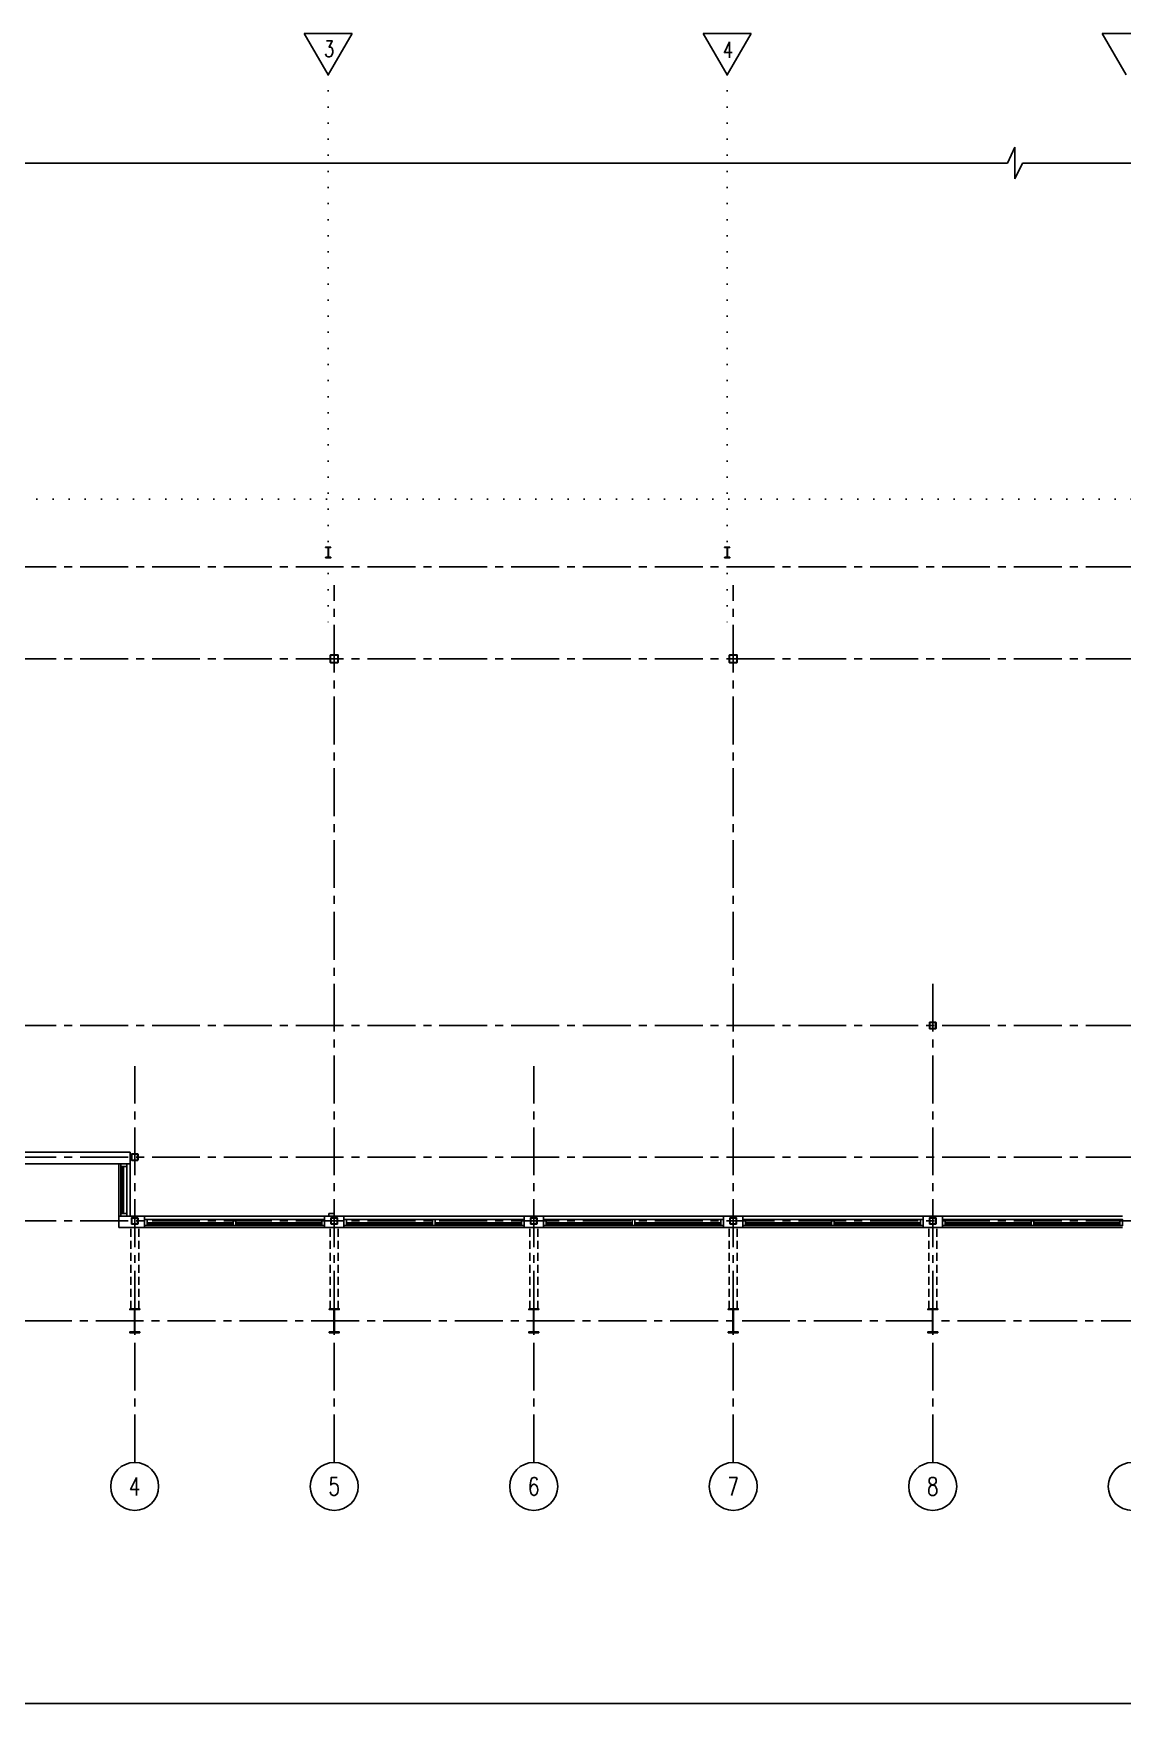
# Model space of a CAD drawing. Header units: inches. Extents: x 0 to 10293, y 0 to 4182.
# Drawn here: x 1165 to 1984, y 0 to 1256 of the extents above; entities that cross this region are included whole.
import ezdxf
from ezdxf.enums import TextEntityAlignment as Align

# ---------------------------------------------------------------- set-up
doc = ezdxf.new("R2010")
doc.units = ezdxf.units.IN
doc.header["$LTSCALE"] = 48
doc.header["$MEASUREMENT"] = 0
for name, pattern in [('CENTER2', [1.125, 0.75, -0.125, 0.125, -0.125]), ('DOT', [0.25, 0, -0.25]), ('HIDDEN2', [0.1875, 0.125, -0.0625])]:
    doc.linetypes.add(name, pattern=pattern)
doc.layers.add('COLUMNS', color=2, linetype='CENTER2')
doc.styles.add('SIMPLEX', font='SIMPLEX.SHX')

msp = doc.modelspace()

# ---------------------------------------------------------------- linework, layer by layer
for p, q in [((1404.72419, 1255.98384), (1368.72419, 1255.98384)), ((1368.72419, 1255.98384), (1386.72419, 1224.80692)), ((1386.72419, 1224.80692), (1404.72419, 1255.98384)), ((1668.72419, 1255.98384), (1686.72419, 1224.80692)), ((1704.72419, 1255.98384), (1668.72419, 1255.98384)), ((1686.72419, 1224.80692), (1704.72419, 1255.98384)), ((2004.72419, 1255.98384), (1968.72419, 1255.98384)), ((1968.72419, 1255.98384), (1986.72419, 1224.80692)), ((1902.97419, 1170.51894), (1897.32227, 1158.51894)), ((1902.97419, 1146.51894), (1902.97419, 1170.51894)), ((847.22419, 1158.51894), (1897.32227, 1158.51894)), ((1902.97419, 1146.51894), (1908.62611, 1158.51894)), ((1908.62611, 1158.51894), (2958.72419, 1158.51894)), ((1237.84919, 414.55807), (1087.84919, 414.55807)), ((1237.84919, 414.55807), (1237.84919, 405.93307)), ((1229.22419, 405.93307), (1079.22419, 405.93307)), ((1229.22419, 405.93307), (1237.84919, 405.93307)), ((1229.22419, 366.55807), (1229.22419, 405.93307)), ((1230.72419, 368.55807), (1230.72419, 403.93307)), ((1231.72419, 368.55807), (1231.72419, 403.93307)), ((1232.72419, 403.93307), (1232.72419, 368.55807)), ((1235.22419, 403.93307), (1235.22419, 368.55807)), ((1237.84919, 405.93307), (1237.84919, 366.55807)), ((1229.22419, 366.55807), (1229.22419, 357.93307)), ((1237.84919, 366.55807), (1229.22419, 366.55807)), ((1237.84919, 366.55807), (1248.47419, 366.55807)), ((1248.47419, 366.55807), (1383.97419, 366.55807)), ((1248.47419, 366.55807), (1248.47419, 357.93307)), ((1383.97419, 366.55807), (1398.47419, 366.55807)), ((1383.97419, 366.55807), (1383.97419, 357.93307)), ((1398.47419, 366.55807), (1533.97419, 366.55807)), ((1398.47419, 366.55807), (1398.47419, 357.93307)), ((1533.97419, 366.55807), (1548.47419, 366.55807)), ((1533.97419, 366.55807), (1533.97419, 357.93307)), ((1548.47419, 366.55807), (1683.97419, 366.55807)), ((1548.47419, 366.55807), (1548.47419, 357.93307)), ((1683.97419, 366.55807), (1698.47419, 366.55807)), ((1698.47419, 366.55807), (1698.47419, 357.93307)), ((1698.47419, 366.55807), (1833.97419, 366.55807)), ((1833.97419, 366.55807), (1833.97419, 357.93307)), ((1833.97419, 366.55807), (1848.47419, 366.55807)), ((1848.47419, 366.55807), (1848.47419, 357.93307)), ((1848.47419, 366.55807), (1983.97419, 366.55807)), ((1229.22419, 357.93307), (1248.47419, 357.93307)), ((1248.47419, 357.93307), (1383.97419, 357.93307)), ((1250.47419, 363.93307), (1315.22419, 363.93307)), ((1250.47419, 361.43307), (1315.22419, 361.43307)), ((1250.47419, 360.43307), (1315.22419, 360.43307)), ((1250.47419, 359.43307), (1315.22419, 359.43307)), ((1317.22419, 363.93307), (1381.97419, 363.93307)), ((1317.22419, 361.43307), (1381.97419, 361.43307)), ((1317.22419, 360.43307), (1381.97419, 360.43307)), ((1317.22419, 359.43307), (1381.97419, 359.43307)), ((1383.97419, 357.93307), (1398.47419, 357.93307)), ((1398.47419, 357.93307), (1533.97419, 357.93307)), ((1400.47419, 363.93307), (1465.22419, 363.93307)), ((1400.47419, 361.43307), (1465.22419, 361.43307)), ((1400.47419, 360.43307), (1465.22419, 360.43307)), ((1400.47419, 359.43307), (1465.22419, 359.43307)), ((1467.22419, 363.93307), (1531.97419, 363.93307)), ((1467.22419, 361.43307), (1531.97419, 361.43307)), ((1467.22419, 360.43307), (1531.97419, 360.43307)), ((1467.22419, 359.43307), (1531.97419, 359.43307)), ((1533.97419, 357.93307), (1548.47419, 357.93307)), ((1548.47419, 357.93307), (1683.97419, 357.93307)), ((1550.47419, 363.93307), (1615.22419, 363.93307)), ((1550.47419, 361.43307), (1615.22419, 361.43307)), ((1550.47419, 360.43307), (1615.22419, 360.43307)), ((1550.47419, 359.43307), (1615.22419, 359.43307)), ((1617.22419, 363.93307), (1681.97419, 363.93307)), ((1617.22419, 361.43307), (1681.97419, 361.43307)), ((1617.22419, 360.43307), (1681.97419, 360.43307)), ((1617.22419, 359.43307), (1681.97419, 359.43307)), ((1683.97419, 357.93307), (1698.47419, 357.93307)), ((1698.47419, 357.93307), (1833.97419, 357.93307)), ((1700.47419, 363.93307), (1765.22419, 363.93307)), ((1700.47419, 361.43307), (1765.22419, 361.43307)), ((1700.47419, 360.43307), (1765.22419, 360.43307)), ((1700.47419, 359.43307), (1765.22419, 359.43307)), ((1767.22419, 363.93307), (1831.97419, 363.93307)), ((1767.22419, 361.43307), (1831.97419, 361.43307)), ((1767.22419, 360.43307), (1831.97419, 360.43307)), ((1767.22419, 359.43307), (1831.97419, 359.43307)), ((1833.97419, 357.93307), (1848.47419, 357.93307)), ((1848.47419, 357.93307), (1983.97419, 357.93307)), ((1850.47419, 363.93307), (1915.22419, 363.93307)), ((1850.47419, 361.43307), (1915.22419, 361.43307)), ((1850.47419, 360.43307), (1915.22419, 360.43307)), ((1850.47419, 359.43307), (1915.22419, 359.43307)), ((1917.22419, 363.93307), (1981.97419, 363.93307)), ((1917.22419, 361.43307), (1981.97419, 361.43307)), ((1917.22419, 360.43307), (1981.97419, 360.43307)), ((1917.22419, 359.43307), (1981.97419, 359.43307))]:
    msp.add_line(p, q)
at = {"linetype": 'DOT'}
for p, q in [((1386.72419, 1224.80692), (1386.72419, 812.53943)), ((1686.72419, 1224.80692), (1686.72419, 812.53943)), ((3394.14083, 905.68307), (424.77588, 905.68307))]:
    msp.add_line(p, q, dxfattribs=at)
at = {"linetype": 'CENTER2'}
for p, q in [((390.25632, 854.93307), (3461.90984, 854.93307)), ((1391.22419, 181.33165), (1391.22419, 841.0721)), ((1691.22419, 181.33165), (1691.22419, 841.0721)), ((390.25632, 785.68307), (3461.90984, 785.68307)), ((1841.22419, 181.33165), (1841.22419, 543.18927)), ((390.25632, 509.93307), (3461.90984, 509.93307)), ((1241.22419, 181.33165), (1241.22419, 479.26312)), ((1541.22419, 181.33165), (1541.22419, 479.26312)), ((390.25632, 410.93307), (3461.90984, 410.93307)), ((390.25632, 362.93307), (3461.90984, 362.93307)), ((3461.90984, 287.93307), (390.25632, 287.93307))]:
    msp.add_line(p, q, dxfattribs=at)
at = {"linetype": 'HIDDEN2'}
for p, q in [((1238.22419, 296.92807), (1238.22419, 357.93307)), ((1244.22419, 296.92807), (1244.22419, 357.93307)), ((1388.22419, 296.92807), (1388.22419, 357.93307)), ((1394.22419, 296.92807), (1394.22419, 357.93307)), ((1538.22419, 296.92807), (1538.22419, 357.93307)), ((1544.22419, 296.92807), (1544.22419, 357.93307)), ((1688.22419, 296.92807), (1688.22419, 357.93307)), ((1694.22419, 296.92807), (1694.22419, 357.93307)), ((1838.22419, 296.92807), (1838.22419, 357.93307)), ((1844.22419, 296.92807), (1844.22419, 357.93307))]:
    msp.add_line(p, q, dxfattribs=at)
at = {"color": 2}
for points in [[(1388.73419, 869.72307), (1388.73419, 869.55557, -0.4142135624), (1388.56669, 869.38807), (1387.05919, 869.38807, 0.4142135624), (1386.89169, 869.22057), (1386.89169, 862.18557, 0.4142135624), (1387.05919, 862.01807), (1388.56669, 862.01807, -0.4142135624), (1388.73419, 861.85057), (1388.73419, 861.68307), (1384.71419, 861.68307), (1384.71419, 861.85057, -0.4142135624), (1384.88169, 862.01807), (1386.38919, 862.01807, 0.4142135624), (1386.55669, 862.18557), (1386.55669, 869.22057, 0.4142135624), (1386.38919, 869.38807), (1384.88169, 869.38807, -0.4142135624), (1384.71419, 869.55557), (1384.71419, 869.72307)], [(1688.73419, 869.72307), (1688.73419, 869.55557, -0.4142135624), (1688.56669, 869.38807), (1687.05919, 869.38807, 0.4142135624), (1686.89169, 869.22057), (1686.89169, 862.18557, 0.4142135624), (1687.05919, 862.01807), (1688.56669, 862.01807, -0.4142135624), (1688.73419, 861.85057), (1688.73419, 861.68307), (1684.71419, 861.68307), (1684.71419, 861.85057, -0.4142135624), (1684.88169, 862.01807), (1686.38919, 862.01807, 0.4142135624), (1686.55669, 862.18557), (1686.55669, 869.22057, 0.4142135624), (1686.38919, 869.38807), (1684.88169, 869.38807, -0.4142135624), (1684.71419, 869.55557), (1684.71419, 869.72307)]]:
    msp.add_lwpolyline(points, format="xyb", close=True, dxfattribs=at)
for points in [[(1230.72419, 405.93307), (1235.22419, 405.93307), (1235.22419, 403.93307), (1230.72419, 403.93307)], [(1230.72419, 368.55807), (1235.22419, 368.55807), (1235.22419, 366.55807), (1230.72419, 366.55807)], [(1387.22419, 368.55807), (1391.22419, 368.55807), (1391.22419, 366.55807), (1387.22419, 366.55807)]]:
    msp.add_lwpolyline(points, close=True)
at = {"flags": 128}
for points in [[(1248.47419, 359.43307), (1248.47419, 363.93307), (1250.47419, 363.93307), (1250.47419, 359.43307)], [(1315.22419, 359.43307), (1315.22419, 363.93307), (1317.22419, 363.93307), (1317.22419, 359.43307)], [(1381.97419, 359.43307), (1381.97419, 363.93307), (1383.97419, 363.93307), (1383.97419, 359.43307)], [(1398.47419, 359.43307), (1398.47419, 363.93307), (1400.47419, 363.93307), (1400.47419, 359.43307)], [(1465.22419, 359.43307), (1465.22419, 363.93307), (1467.22419, 363.93307), (1467.22419, 359.43307)], [(1531.97419, 359.43307), (1531.97419, 363.93307), (1533.97419, 363.93307), (1533.97419, 359.43307)], [(1548.47419, 359.43307), (1548.47419, 363.93307), (1550.47419, 363.93307), (1550.47419, 359.43307)], [(1615.22419, 359.43307), (1615.22419, 363.93307), (1617.22419, 363.93307), (1617.22419, 359.43307)], [(1681.97419, 359.43307), (1681.97419, 363.93307), (1683.97419, 363.93307), (1683.97419, 359.43307)], [(1698.47419, 359.43307), (1698.47419, 363.93307), (1700.47419, 363.93307), (1700.47419, 359.43307)], [(1765.22419, 359.43307), (1765.22419, 363.93307), (1767.22419, 363.93307), (1767.22419, 359.43307)], [(1831.97419, 359.43307), (1831.97419, 363.93307), (1833.97419, 363.93307), (1833.97419, 359.43307)], [(1848.47419, 359.43307), (1848.47419, 363.93307), (1850.47419, 363.93307), (1850.47419, 359.43307)], [(1915.22419, 359.43307), (1915.22419, 363.93307), (1917.22419, 363.93307), (1917.22419, 359.43307)], [(1981.97419, 359.43307), (1981.97419, 363.93307), (1983.97419, 363.93307), (1983.97419, 359.43307)]]:
    msp.add_lwpolyline(points, close=True, dxfattribs=at)
at = {"linetype": 'Continuous'}
for centre in [(1241.22419, 163.31725), (1391.22419, 163.31725), (1541.22419, 163.31725), (1691.22419, 163.31725), (1841.22419, 163.31725), (1991.22419, 163.31725)]:
    msp.add_circle(centre, 18.0144, dxfattribs=at)
at = {"layer": 'COLUMNS'}
msp.add_line((1683.97419, 366.55807), (1683.97419, 357.93307), dxfattribs=at)
at = {"layer": 'COLUMNS', "linetype": 'Continuous', "flags": 128}
for points in [[(1391.22419, 788.68307), (1393.84919, 788.68307, -0.4142135624), (1394.22419, 788.30807), (1394.22419, 783.05807, -0.4142135624), (1393.84919, 782.68307), (1388.59919, 782.68307, -0.4142135624), (1388.22419, 783.05807), (1388.22419, 788.30807, -0.4142135624), (1388.59919, 788.68307), (1391.22419, 788.68307)], [(1691.22419, 788.68307), (1693.84919, 788.68307, -0.4142135624), (1694.22419, 788.30807), (1694.22419, 783.05807, -0.4142135624), (1693.84919, 782.68307), (1688.59919, 782.68307, -0.4142135624), (1688.22419, 783.05807), (1688.22419, 788.30807, -0.4142135624), (1688.59919, 788.68307), (1691.22419, 788.68307)]]:
    msp.add_lwpolyline(points, format="xyb", dxfattribs=at)
for points in [[(1391.22419, 788.37057), (1393.84919, 788.37057, -0.4142135624), (1393.91169, 788.30807), (1393.91169, 783.05807, -0.4142135624), (1393.84919, 782.99557), (1388.59919, 782.99557, -0.4142135624), (1388.53669, 783.05807), (1388.53669, 788.30807, -0.4142135624), (1388.59919, 788.37057)], [(1691.22419, 788.37057), (1693.84919, 788.37057, -0.4142135624), (1693.91169, 788.30807), (1693.91169, 783.05807, -0.4142135624), (1693.84919, 782.99557), (1688.59919, 782.99557, -0.4142135624), (1688.53669, 783.05807), (1688.53669, 788.30807, -0.4142135624), (1688.59919, 788.37057)], [(1839.09919, 507.43307, -0.4142135624), (1838.72419, 507.80807), (1838.72419, 512.05807, -0.4142135624), (1839.09919, 512.43307), (1843.34919, 512.43307, -0.4142135624), (1843.72419, 512.05807), (1843.72419, 507.80807, -0.4142135624), (1843.34919, 507.43307)], [(1839.09919, 507.74557, -0.4142135624), (1839.03669, 507.80807), (1839.03669, 512.05807, -0.4142135624), (1839.09919, 512.12057), (1843.34919, 512.12057, -0.4142135624), (1843.41169, 512.05807), (1843.41169, 507.80807, -0.4142135624), (1843.34919, 507.74557)], [(1239.09919, 408.43307, -0.4142135624), (1238.72419, 408.80807), (1238.72419, 413.05807, -0.4142135624), (1239.09919, 413.43307), (1243.34919, 413.43307, -0.4142135624), (1243.72419, 413.05807), (1243.72419, 408.80807, -0.4142135624), (1243.34919, 408.43307)], [(1239.09919, 408.74557, -0.4142135624), (1239.03669, 408.80807), (1239.03669, 413.05807, -0.4142135624), (1239.09919, 413.12057), (1243.34919, 413.12057, -0.4142135624), (1243.41169, 413.05807), (1243.41169, 408.80807, -0.4142135624), (1243.34919, 408.74557)], [(1239.09919, 360.43307, -0.4142135624), (1238.72419, 360.80807), (1238.72419, 365.05807, -0.4142135624), (1239.09919, 365.43307), (1243.34919, 365.43307, -0.4142135624), (1243.72419, 365.05807), (1243.72419, 360.80807, -0.4142135624), (1243.34919, 360.43307)], [(1239.09919, 360.74557, -0.4142135624), (1239.03669, 360.80807), (1239.03669, 365.05807, -0.4142135624), (1239.09919, 365.12057), (1243.34919, 365.12057, -0.4142135624), (1243.41169, 365.05807), (1243.41169, 360.80807, -0.4142135624), (1243.34919, 360.74557)], [(1389.09919, 360.43307, -0.4142135624), (1388.72419, 360.80807), (1388.72419, 365.05807, -0.4142135624), (1389.09919, 365.43307), (1393.34919, 365.43307, -0.4142135624), (1393.72419, 365.05807), (1393.72419, 360.80807, -0.4142135624), (1393.34919, 360.43307)], [(1389.09919, 360.74557, -0.4142135624), (1389.03669, 360.80807), (1389.03669, 365.05807, -0.4142135624), (1389.09919, 365.12057), (1393.34919, 365.12057, -0.4142135624), (1393.41169, 365.05807), (1393.41169, 360.80807, -0.4142135624), (1393.34919, 360.74557)], [(1539.09919, 360.43307, -0.4142135624), (1538.72419, 360.80807), (1538.72419, 365.05807, -0.4142135624), (1539.09919, 365.43307), (1543.34919, 365.43307, -0.4142135624), (1543.72419, 365.05807), (1543.72419, 360.80807, -0.4142135624), (1543.34919, 360.43307)], [(1539.09919, 360.74557, -0.4142135624), (1539.03669, 360.80807), (1539.03669, 365.05807, -0.4142135624), (1539.09919, 365.12057), (1543.34919, 365.12057, -0.4142135624), (1543.41169, 365.05807), (1543.41169, 360.80807, -0.4142135624), (1543.34919, 360.74557)], [(1689.09919, 360.43307, -0.4142135624), (1688.72419, 360.80807), (1688.72419, 365.05807, -0.4142135624), (1689.09919, 365.43307), (1693.34919, 365.43307, -0.4142135624), (1693.72419, 365.05807), (1693.72419, 360.80807, -0.4142135624), (1693.34919, 360.43307)], [(1689.09919, 360.74557, -0.4142135624), (1689.03669, 360.80807), (1689.03669, 365.05807, -0.4142135624), (1689.09919, 365.12057), (1693.34919, 365.12057, -0.4142135624), (1693.41169, 365.05807), (1693.41169, 360.80807, -0.4142135624), (1693.34919, 360.74557)], [(1839.09919, 360.43307, -0.4142135624), (1838.72419, 360.80807), (1838.72419, 365.05807, -0.4142135624), (1839.09919, 365.43307), (1843.34919, 365.43307, -0.4142135624), (1843.72419, 365.05807), (1843.72419, 360.80807, -0.4142135624), (1843.34919, 360.43307)], [(1839.09919, 360.74557, -0.4142135624), (1839.03669, 360.80807), (1839.03669, 365.05807, -0.4142135624), (1839.09919, 365.12057), (1843.34919, 365.12057, -0.4142135624), (1843.41169, 365.05807), (1843.41169, 360.80807, -0.4142135624), (1843.34919, 360.74557)], [(1237.47669, 296.92807), (1244.97169, 296.92807), (1244.97169, 296.35807), (1241.71232, 296.35807, 0.4142135624), (1241.40169, 296.04744), (1241.40169, 279.81869, 0.4142135624), (1241.71232, 279.50807), (1244.97169, 279.50807), (1244.97169, 278.93807), (1237.47669, 278.93807), (1237.47669, 279.50807), (1240.73607, 279.50807, 0.4142135624), (1241.04669, 279.81869), (1241.04669, 296.04744, 0.4142135624), (1240.73607, 296.35807), (1237.47669, 296.35807), (1237.47669, 296.92807)], [(1387.47669, 296.92807), (1394.97169, 296.92807), (1394.97169, 296.35807), (1391.71232, 296.35807, 0.4142135624), (1391.40169, 296.04744), (1391.40169, 279.81869, 0.4142135624), (1391.71232, 279.50807), (1394.97169, 279.50807), (1394.97169, 278.93807), (1387.47669, 278.93807), (1387.47669, 279.50807), (1390.73607, 279.50807, 0.4142135624), (1391.04669, 279.81869), (1391.04669, 296.04744, 0.4142135624), (1390.73607, 296.35807), (1387.47669, 296.35807), (1387.47669, 296.92807)], [(1537.47669, 296.92807), (1544.97169, 296.92807), (1544.97169, 296.35807), (1541.71232, 296.35807, 0.4142135624), (1541.40169, 296.04744), (1541.40169, 279.81869, 0.4142135624), (1541.71232, 279.50807), (1544.97169, 279.50807), (1544.97169, 278.93807), (1537.47669, 278.93807), (1537.47669, 279.50807), (1540.73607, 279.50807, 0.4142135624), (1541.04669, 279.81869), (1541.04669, 296.04744, 0.4142135624), (1540.73607, 296.35807), (1537.47669, 296.35807), (1537.47669, 296.92807)], [(1687.47669, 296.92807), (1694.97169, 296.92807), (1694.97169, 296.35807), (1691.71232, 296.35807, 0.4142135624), (1691.40169, 296.04744), (1691.40169, 279.81869, 0.4142135624), (1691.71232, 279.50807), (1694.97169, 279.50807), (1694.97169, 278.93807), (1687.47669, 278.93807), (1687.47669, 279.50807), (1690.73607, 279.50807, 0.4142135624), (1691.04669, 279.81869), (1691.04669, 296.04744, 0.4142135624), (1690.73607, 296.35807), (1687.47669, 296.35807), (1687.47669, 296.92807)], [(1837.47669, 296.92807), (1844.97169, 296.92807), (1844.97169, 296.35807), (1841.71232, 296.35807, 0.4142135624), (1841.40169, 296.04744), (1841.40169, 279.81869, 0.4142135624), (1841.71232, 279.50807), (1844.97169, 279.50807), (1844.97169, 278.93807), (1837.47669, 278.93807), (1837.47669, 279.50807), (1840.73607, 279.50807, 0.4142135624), (1841.04669, 279.81869), (1841.04669, 296.04744, 0.4142135624), (1840.73607, 296.35807), (1837.47669, 296.35807), (1837.47669, 296.92807)]]:
    msp.add_lwpolyline(points, format="xyb", close=True, dxfattribs=at)
at = {"layer": 'Defpoints'}
msp.add_line((0, 0), (10200, 0), dxfattribs=at)

# ---------------------------------------------------------------- texts
at = {"style": 'SIMPLEX', "width": 0.75}
for s, p in [('3', (1383.55525, 1238.28052)), ('4', (1683.46615, 1237.52362))]:
    msp.add_text(s, height=12, dxfattribs=at).set_placement(p)
at = {"linetype": 'Continuous', "style": 'SIMPLEX', "width": 0.75}
for s, p in [('4', (1241.22419, 163.31725)), ('5', (1391.22419, 163.31725)), ('6', (1541.22419, 163.31725)), ('7', (1691.22419, 163.31725)), ('8', (1841.22419, 163.31725))]:
    msp.add_text(s, height=13.5108, dxfattribs=at).set_placement(p, align=Align.MIDDLE)

doc.saveas('drawing.dxf')
